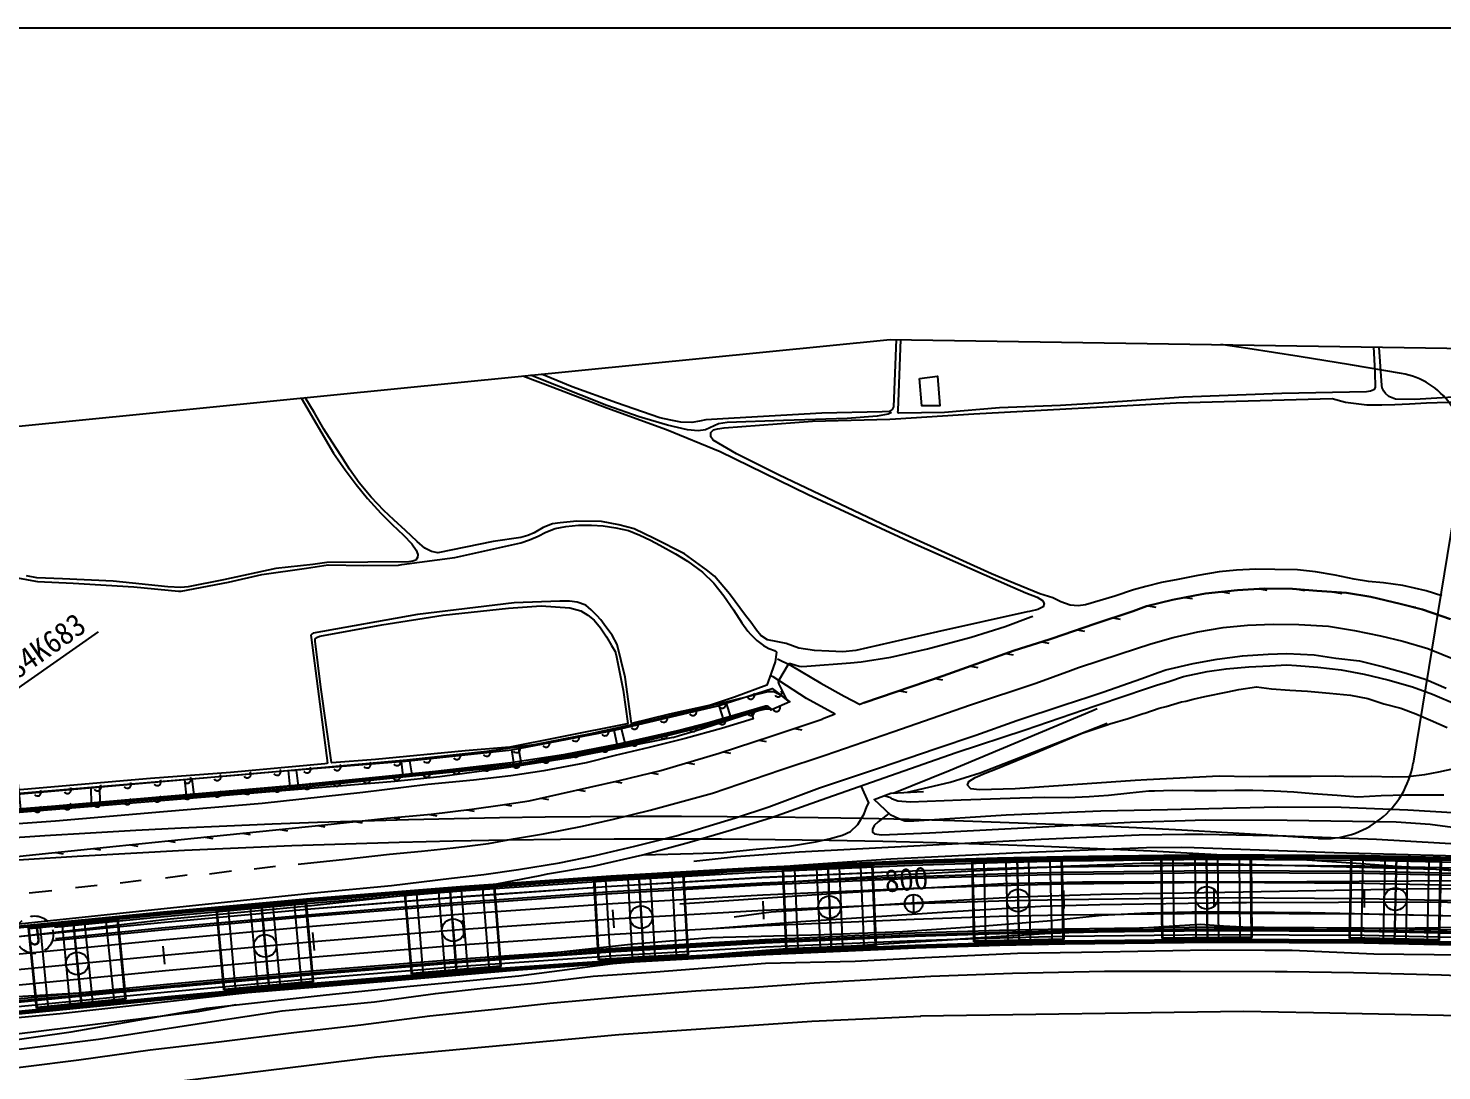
# Model space of a CAD drawing. Header units: millimetres. Extents: x 7782 to 8578, y 1103 to 1809.
# Drawn here: x 8097.9 to 8285.9, y 1480.4 to 1619.1 of the extents above; entities that cross this region are included whole.
import ezdxf
from ezdxf.enums import TextEntityAlignment as Align
from ezdxf.xclip import XClip

# ---------------------------------------------------------------- set-up
doc = ezdxf.new("R2010")
doc.units = ezdxf.units.MM
doc.header["$LTSCALE"] = 10
doc.header["$MEASUREMENT"] = 0
doc.header["$XCLIPFRAME"] = 2
doc.linetypes.add('HIDDEN', pattern=[0.375, 0.25, -0.125])
for name, color, linetype in [('TN-CABL', 4, 'Continuous'), ('TZ-BASE', 253, 'Continuous'), ('TZ-CABL', 4, 'Continuous')]:
    doc.layers.add(name, color=color, linetype=linetype)
doc.layers.add('TX-PAPR', color=2, linetype='Continuous', plot=False)
doc.styles.add('GR', font='GulimChe.ttf')
doc.styles.get("Standard").update_dxf_attribs({"font": 'GulimChe.ttf'})
doc.styles.add('SYMBTEXT', font='GulimChe.ttf')
doc.linetypes.add('ZIGZAG', pattern='A,0.0001,-0.2,[131,ltypeshp.shx,S=0.2,R=0,X=-0.2,Y=0],-0.4,[131,ltypeshp.shx,S=0.2,R=180,X=0.2,Y=0],-0.2', length=0.8001)

# ---------------------------------------------------------------- blocks, each defined once
blk = doc.blocks.new('AZ0801')
at = {"color": 0}
blk.add_arc((0, 0), 0.5, 180, 0, dxfattribs=at)
blk = doc.blocks.new('AE221')
at = {"color": 0}
blk.add_lwpolyline([(0, 0), (0.71, -0.71)], dxfattribs=at)
blk = doc.blocks.new('JD-FCHJF5CGNX')
at = {"layer": 'TZ-BASE'}
for p, q in [((365.92, 41.27), (377.92, 41.55)), ((366.02, 41.17), (377.82, 41.44)), ((371.88, 41.78), (372.15, 30.34)), ((371.93, 41.78), (372.2, 30.34)), ((376.56, 30.91), (376.32, 41.41)), ((378.06, 30.95), (377.82, 41.44)), ((378.16, 30.85), (377.92, 41.55)), ((391.08, 41.7), (403.08, 41.83)), ((391.2, 31), (391.08, 41.7)), ((391.18, 41.6), (402.98, 41.73)), ((391.3, 31.1), (391.18, 41.6)), ((392.8, 31.12), (392.68, 41.61)), ((395.58, 41.65), (398.58, 41.68)), ((395.58, 41.65), (395.7, 31.15)), ((397.05, 42.13), (397.18, 30.69)), ((397.1, 42.13), (397.23, 30.7)), ((398.58, 41.68), (398.7, 31.18)), ((401.6, 31.21), (401.48, 41.71)), ((403.1, 31.23), (402.98, 41.73)), ((403.2, 31.13), (403.08, 41.83)), ((416.12, 31.01), (416.36, 41.71)), ((416.22, 31.11), (416.46, 41.61)), ((416.36, 41.71), (428.36, 41.44)), ((416.46, 41.61), (428.25, 41.35)), ((417.72, 31.08), (417.96, 41.57)), ((420.85, 41.51), (420.62, 31.01)), ((420.85, 41.51), (423.85, 41.44)), ((422.34, 41.95), (422.09, 30.51)), ((422.39, 41.95), (422.14, 30.51)), ((423.85, 41.44), (423.62, 30.95)), ((426.52, 30.88), (426.75, 41.38)), ((428.12, 30.75), (428.36, 41.44)), ((315.6, 38.83), (327.58, 39.52)), ((321.54, 39.54), (322.2, 28.12)), ((321.59, 39.55), (322.25, 28.13)), ((328.19, 28.84), (327.58, 39.52)), ((340.73, 40.24), (352.72, 40.76)), ((341.2, 29.55), (340.73, 40.24)), ((340.84, 40.14), (352.63, 40.66)), ((341.29, 29.65), (340.84, 40.14)), ((342.79, 29.72), (342.34, 40.21)), ((345.23, 40.34), (348.23, 40.47)), ((345.23, 40.34), (345.69, 29.85)), ((346.69, 40.87), (347.18, 29.44)), ((346.74, 40.87), (347.23, 29.44)), ((348.23, 40.47), (348.69, 29.98)), ((351.58, 30.1), (351.13, 40.59)), ((353.08, 30.17), (352.63, 40.66)), ((353.19, 30.07), (352.72, 40.76)), ((366.17, 30.57), (365.92, 41.27)), ((366.27, 30.67), (366.02, 41.17)), ((367.77, 30.71), (367.52, 41.2)), ((370.42, 41.27), (373.42, 41.34)), ((370.42, 41.27), (370.66, 30.77)), ((373.42, 41.34), (373.66, 30.84)), ((428.02, 30.85), (428.25, 41.35)), ((290.44, 36.95), (302.4, 37.93)), ((290.55, 36.86), (302.31, 37.82)), ((296.37, 37.81), (297.29, 26.4)), ((296.42, 37.81), (297.34, 26.41)), ((301.67, 27.23), (300.82, 37.7)), ((303.16, 27.35), (302.31, 37.82)), ((303.27, 27.26), (302.4, 37.93)), ((316.21, 28.15), (315.6, 38.83)), ((315.7, 38.74), (327.48, 39.42)), ((316.31, 28.25), (315.7, 38.74)), ((317.8, 28.34), (317.2, 38.82)), ((320.1, 38.99), (323.09, 39.16)), ((320.1, 38.99), (320.7, 28.51)), ((323.09, 39.16), (323.69, 28.68)), ((326.59, 28.85), (325.99, 39.33)), ((328.09, 28.93), (327.48, 39.42)), ((398.14, 35.23), (398.14, 37.63)), ((265.38, 34.8), (277.34, 35.88)), ((265.49, 34.71), (277.24, 35.78)), ((278.19, 25.32), (277.24, 35.78)), ((278.3, 25.23), (277.34, 35.88)), ((291.31, 26.29), (290.44, 36.95)), ((291.4, 26.4), (290.55, 36.86)), ((292.89, 26.52), (292.04, 36.98)), ((294.93, 37.22), (297.93, 37.46)), ((294.93, 37.22), (295.78, 26.75)), ((297.93, 37.46), (298.78, 27)), ((338.23, 33.57), (338.11, 35.97)), ((358.19, 34.44), (358.11, 36.84)), ((378.16, 35), (378.12, 37.4)), ((418.12, 35.12), (418.15, 37.52)), ((266.35, 24.15), (265.38, 34.8)), ((266.44, 24.25), (265.49, 34.71)), ((267.93, 24.39), (266.99, 34.85)), ((269.87, 35.11), (272.86, 35.38)), ((269.87, 35.11), (270.82, 24.65)), ((271.3, 35.71), (272.33, 24.32)), ((271.35, 35.71), (272.38, 24.32)), ((272.86, 35.38), (273.81, 24.92)), ((276.7, 25.18), (275.75, 35.64)), ((318.28, 32.42), (318.12, 34.82)), ((240.36, 32.4), (252.3, 33.57)), ((241.41, 21.75), (240.36, 32.4)), ((240.47, 32.31), (252.21, 33.46)), ((241.5, 21.86), (240.47, 32.31)), ((242.99, 22), (241.96, 32.45)), ((244.85, 32.74), (247.83, 33.03)), ((244.85, 32.74), (245.88, 22.29)), ((246.27, 33.35), (247.39, 21.96)), ((246.32, 33.35), (247.44, 21.97)), ((247.83, 33.03), (248.86, 22.58)), ((251.75, 22.87), (250.72, 33.32)), ((253.24, 23.01), (252.21, 33.46)), ((253.35, 22.92), (252.3, 33.57)), ((298.34, 31.02), (298.16, 33.42)), ((278.42, 29.41), (278.21, 31.8)), ((341.29, 29.65), (353.08, 30.17)), ((366.17, 30.57), (378.16, 30.85)), ((366.27, 30.67), (378.06, 30.95)), ((370.66, 30.77), (373.66, 30.84)), ((391.2, 31), (403.2, 31.13)), ((391.3, 31.1), (403.1, 31.23)), ((395.7, 31.15), (398.7, 31.18)), ((416.12, 31.01), (428.12, 30.75)), ((416.22, 31.11), (428.02, 30.85)), ((420.62, 31.01), (423.62, 30.95)), ((258.51, 27.6), (258.28, 29.99)), ((316.21, 28.15), (328.19, 28.84)), ((316.31, 28.25), (328.09, 28.93)), ((320.7, 28.51), (323.69, 28.68)), ((341.2, 29.55), (353.19, 30.07)), ((345.69, 29.85), (348.69, 29.98)), ((291.31, 26.29), (303.27, 27.26)), ((291.4, 26.4), (303.16, 27.35)), ((295.78, 26.75), (298.78, 27)), ((266.35, 24.15), (278.3, 25.23)), ((266.44, 24.25), (278.19, 25.32)), ((270.82, 24.65), (273.81, 24.92)), ((241.41, 21.75), (253.35, 22.92)), ((241.5, 21.86), (253.24, 23.01)), ((245.88, 22.29), (248.86, 22.58))]:
    blk.add_line(p, q, dxfattribs=at)
for points, elevation in [([(326.09, 57.75), (312.48, 55.01), (304.29, 53.73), (295.08, 52.49), (289.13, 51.87), (260.67, 49.55), (233.2, 47.28)], 34), ([(339.32, 61.44), (338.79, 61.87), (338.65, 61.92), (338.42, 61.9), (331.02, 59.75), (326.71, 58.64), (318.85, 56.85), (311.56, 55.44), (304.53, 54.36), (294.53, 53.19), (276.33, 51.41), (243.44, 48.54), (232.23, 47.68)], 33), ([(235.49, 50.02), (268.35, 52.76), (290.7, 54.76), (301.37, 55.9), (307.91, 56.87), (315.19, 58.26), (323.49, 60.07), (334.07, 62.68), (338.79, 63.84), (339.52, 63.87), (340.32, 63.44), (341.62, 62.45)], 33), ([(355.18, 100.96), (354.76, 100.75), (353.3, 100.49), (349.31, 100.19), (340.83, 99.89), (333.31, 99.65), (332.19, 99.45), (330.43, 98.68), (329.48, 98.53), (328.07, 98.67), (325.39, 99.29), (321.61, 100.38), (317.31, 101.9), (304.68, 106.92), (300.53, 108.43), (298.67, 108.92), (295.41, 109.18), (288.29, 109.48), (277.25, 109.9), (274.64, 110.18), (273.65, 110.45), (273.1, 110.94), (272.36, 112.12), (271.64, 113.68), (270.8, 116.48), (269.1, 123.54), (268.15, 128.33), (267.93, 130)], 34), ([(341.27, 62.8), (340.27, 64.81), (340.18, 65.13), (340.19, 65.31), (341.47, 67.48), (341.6, 67.56), (341.74, 67.56), (342.9, 67.22), (343.25, 67.19), (343.93, 67.22), (349.72, 67.66), (351.15, 67.82), (355.11, 68.44), (359.99, 69.55), (365.8, 71.09), (370.32, 72.49), (373.75, 73.78), (374, 73.89)], 34), ([(326.09, 57.75), (326.95, 57.98), (329.06, 58.64), (337.5, 61.33), (338.5, 61.54), (338.94, 61.55)], 34), ([(355.41, 50.35), (362.99, 53.41), (381.86, 61.3), (382.55, 61.58)], 35), ([(357.33, 50.46), (363.01, 51.78), (367, 53.04), (375.54, 56.35), (383.9, 59.65)], 34), ([(354.86, 47.61), (353.44, 46.53), (352.88, 46.02), (352.65, 45.52), (352.66, 45.13), (352.95, 44.92), (353.85, 44.8), (360.24, 45.05), (386.99, 46.46), (392.93, 46.66)], 35), ([(391.91, 48.12), (383.05, 47.92), (370.45, 47.42), (358.19, 46.59), (356.97, 46.6), (356.19, 46.92), (355.02, 47.45)], 34), ([(436.9, 46.7), (433.11, 47.39), (430.61, 47.69), (423.89, 48.08), (415.05, 48.41), (406.62, 48.47), (391.91, 48.12)], 34), ([(392.93, 46.66), (396.94, 46.79), (407.86, 46.76), (422.34, 46.53), (426.86, 46.19), (431.85, 45.55), (437.83, 44.53)], 35), ([(394.22, 44.81), (388.17, 44.75), (375.12, 44.18), (342.93, 42.47), (334.56, 41.84), (328.9, 41.26)], 36), ([(452.07, 43.95), (440.31, 43.1), (437.26, 43.13), (419.73, 44.16), (407.72, 44.61), (396.62, 44.83), (394.22, 44.81)], 36), ([(395.45, 43.04), (393.85, 43.09), (389.12, 43.06), (371.33, 42.34), (355.12, 41.53), (342.18, 40.67), (327.63, 39.31)], 37), ([(452.84, 42.45), (448.76, 42.03), (443.87, 41.81), (437.12, 41.78), (414.1, 42.38), (395.45, 43.04)], 37), ([(396.89, 40.97), (388.42, 40.98), (377.91, 40.56), (356.08, 39.41), (330.07, 37.79), (327.38, 37.58)], 38), ([(454.75, 38.68), (450.83, 39.3), (446.35, 39.64), (434.53, 40), (396.89, 40.97), (396.89, 40.97)], 38), ([(398.6, 38.5), (393.97, 38.5), (380.6, 38.5), (370.11, 38.28), (358.94, 37.65), (347.85, 36.98), (327.02, 35.56)], 39), ([(455.32, 37.58), (447.51, 38.3), (441.45, 38.55), (431.3, 38.66), (410.45, 38.52), (398.6, 38.5)], 39), ([(456.18, 35.89), (454.12, 36.4), (451.99, 36.88), (449.14, 37.24), (444.15, 37.49), (436.3, 37.66), (423.81, 37.56), (399.55, 37.13)], 40), ([(399.55, 37.13), (383.08, 36.84), (371.89, 36.49), (357.01, 35.67), (339.17, 34.49), (334.28, 33.85)], 40), ([(515.8, 29.26), (506.99, 30.46), (497.18, 31.34), (473.93, 32.95), (456.42, 34.43), (446.4, 35.29), (438.21, 35.62), (426.93, 35.81), (402.43, 35.74), (400.53, 35.72)], 41), ([(401.39, 34.49), (397.09, 34.53), (389.22, 34.38), (383.17, 34.04), (376.43, 33.34), (367.6, 32.62), (356.64, 31.9), (346.22, 31.5), (331.12, 31.09)], 42), ([(400.53, 35.72), (382.92, 35.49), (375.08, 35.27), (363.96, 34.61), (343.15, 33.21), (331.35, 32.27)], 41), ([(479.1, 30.73), (467.66, 31.6), (453.19, 33.03), (447.78, 33.37), (432.47, 33.94), (410.93, 34.4), (401.39, 34.49)], 42), ([(402.79, 32.47), (399.36, 32.65), (396.29, 32.85), (379.75, 31.8), (374.58, 31.59)], 43), ([(331.12, 31.09), (320.87, 30.26), (308.47, 28.87), (295.82, 27.73), (277.67, 26.28), (260.48, 24.55), (249.26, 23.85), (231.42, 22.8)], 42), ([(374.58, 31.59), (344.53, 29.63), (341.3, 29.61), (334.55, 29.09), (331.44, 28.81)], 43), ([(331.44, 28.81), (318.47, 27.9), (288.43, 25.34), (269.56, 23.78), (244.56, 20.99), (238.52, 20.41)], 43), ([(267.96, 22.19), (262.88, 21.25), (238.81, 18.25)], 44)]:
    blk.add_lwpolyline(points, dxfattribs=dict(at, elevation=elevation))
for points in [[(431.24, 94.69), (424.61, 54.34)], [(237.92, 32.53), (257.86, 34.49), (277.83, 36.3), (297.82, 37.92), (317.84, 39.33), (337.88, 40.49), (357.93, 41.36), (369.3, 41.72), (378.04, 41.92), (398.12, 42.15), (418.22, 42.04), (438.31, 41.6), (458.39, 40.82), (478.45, 39.71), (498.49, 38.26), (518.51, 36.48), (538.49, 34.37), (558.44, 31.92)], [(237.94, 32.33), (257.88, 34.29), (277.84, 36.1), (297.83, 37.73), (317.85, 39.13), (337.89, 40.29), (357.94, 41.16), (369.31, 41.52), (378.05, 41.72), (398.12, 41.95), (418.21, 41.84), (438.3, 41.4), (458.38, 40.62), (478.44, 39.51), (498.48, 38.06), (518.49, 36.28), (538.47, 34.17), (558.41, 31.72)], [(558.36, 31.28), (538.42, 33.72), (518.45, 35.83), (498.44, 37.61), (478.41, 39.06), (458.36, 40.17), (438.29, 40.95), (418.21, 41.39), (398.12, 41.5), (378.05, 41.27), (369.32, 41.07), (357.96, 40.71), (337.91, 39.84), (317.88, 38.68), (297.87, 37.28), (277.88, 35.65), (257.92, 33.85), (243.84, 32.46)], [(238.05, 31.16), (257.99, 33.13), (277.94, 34.94), (297.92, 36.56), (317.92, 37.96), (337.95, 39.12), (357.99, 39.99), (369.34, 40.35), (378.07, 40.55), (398.13, 40.78), (418.2, 40.67), (438.27, 40.23), (458.32, 39.45), (478.36, 38.34), (498.38, 36.89), (518.38, 35.12), (538.34, 33), (558.26, 30.56)], [(558.16, 29.79), (538.25, 32.23), (518.3, 34.34), (498.32, 36.12), (478.31, 37.56), (458.29, 38.67), (438.24, 39.45), (418.19, 39.89), (398.13, 40), (378.08, 39.77), (369.36, 39.57), (358.01, 39.21), (337.99, 38.34), (317.97, 37.19), (297.98, 35.78), (278.01, 34.16), (258.06, 32.35), (243.98, 30.97)], [(238.29, 28.88), (258.2, 30.84), (278.14, 32.64), (298.1, 34.26), (318.07, 35.67), (338.06, 36.82), (358.07, 37.69), (369.4, 38.05), (378.11, 38.25), (398.13, 38.48), (418.17, 38.37), (438.2, 37.93), (458.21, 37.15), (478.22, 36.04), (498.2, 34.6), (518.15, 32.83), (538.08, 30.72), (557.96, 28.28)], [(238.49, 26.84), (258.4, 28.8), (278.32, 30.6), (298.25, 32.22), (318.2, 33.62), (338.17, 34.77), (358.15, 35.64), (369.46, 36), (378.14, 36.2), (398.14, 36.43), (418.14, 36.32), (438.13, 35.88), (458.12, 35.1), (478.09, 34), (498.04, 32.56), (517.96, 30.79), (537.85, 28.68), (557.7, 26.25)], [(238.7, 24.8), (258.59, 26.76), (278.49, 28.56), (298.41, 30.18), (318.33, 31.58), (338.27, 32.73), (358.23, 33.59), (369.51, 33.95), (378.18, 34.15), (398.15, 34.38), (418.11, 34.27), (438.07, 33.83), (458.02, 33.06), (477.96, 31.95), (497.87, 30.51), (517.76, 28.75), (537.61, 26.65), (557.43, 24.21)], [(238.91, 22.71), (258.79, 24.67), (278.67, 26.47), (298.56, 28.09), (318.47, 29.48), (338.38, 30.63), (358.3, 31.5), (369.57, 31.85), (378.21, 32.06), (398.15, 32.28), (418.08, 32.17), (438.01, 31.73), (457.92, 30.96), (477.82, 29.86), (497.7, 28.43), (517.55, 26.66), (537.37, 24.56), (557.16, 22.14)], [(238.91, 22.71), (258.79, 24.67), (278.67, 26.47), (298.56, 28.09), (318.47, 29.48), (338.38, 30.63), (358.3, 31.5), (369.57, 31.85), (378.21, 32.06), (398.15, 32.28), (418.08, 32.17), (438.01, 31.73), (457.92, 30.96), (477.82, 29.86), (497.7, 28.43), (517.55, 26.66), (537.37, 24.56), (557.16, 22.14)], [(238.93, 22.51), (258.81, 24.47), (278.69, 26.27), (298.58, 27.88), (318.48, 29.28), (338.39, 30.43), (358.31, 31.3), (369.58, 31.65), (378.22, 31.85), (398.15, 32.08), (418.08, 31.97), (438, 31.53), (457.91, 30.76), (477.81, 29.66), (497.69, 28.22), (517.53, 26.46), (537.35, 24.36), (557.13, 21.93)], [(239.05, 21.34), (258.92, 23.3), (278.79, 25.1), (298.67, 26.72), (318.55, 28.11), (338.45, 29.26), (358.36, 30.13), (369.61, 30.48), (378.24, 30.68), (398.16, 30.91), (418.06, 30.8), (437.97, 30.36), (457.86, 29.59), (477.74, 28.49), (497.59, 27.06), (517.42, 25.29), (537.22, 23.2), (556.98, 20.77)], [(239.06, 21.22), (258.93, 23.18), (278.8, 24.98), (298.68, 26.59), (318.56, 27.99), (338.45, 29.13), (358.36, 30), (369.61, 30.36), (378.24, 30.56), (398.16, 30.78), (418.06, 30.67), (437.96, 30.24), (457.85, 29.46), (477.73, 28.36), (497.58, 26.93), (517.41, 25.17), (537.2, 23.07), (556.96, 20.65)], [(239.06, 21.22), (258.93, 23.18), (278.8, 24.98), (298.68, 26.59), (318.56, 27.99), (338.45, 29.13), (358.36, 30), (369.61, 30.36), (378.24, 30.56), (398.16, 30.78), (418.06, 30.67), (437.96, 30.24), (457.85, 29.46), (477.73, 28.36), (497.58, 26.93), (517.41, 25.17), (537.2, 23.07), (556.96, 20.65)], [(239.07, 21.15), (258.94, 23.1), (278.81, 24.9), (298.68, 26.52), (318.57, 27.91), (338.46, 29.06), (358.36, 29.93), (369.61, 30.28), (378.24, 30.48), (398.16, 30.71), (418.06, 30.6), (437.96, 30.16), (457.85, 29.39), (477.72, 28.29), (497.58, 26.86), (517.4, 25.09), (537.2, 23), (556.95, 20.58)], [(440.17, 25.61), (428.4, 26.14), (416.69, 26.45), (407.84, 26.56), (406.25, 26.58), (393.61, 26.6), (383.55, 26.61), (371.3, 26.36), (360.43, 25.92), (354.1, 25.57), (344.89, 25.06), (336.28, 24.43), (329.14, 23.98), (319.59, 23.22), (309.75, 22.33), (302.8, 21.6), (293.76, 20.66), (284.57, 19.48), (275.69, 18.45), (265.7, 17.19), (256.55, 16.13), (247.07, 14.82), (232.91, 13.02)], [(668.33, -16.15), (642.45, -9.27), (616.44, -3.11), (576.23, 5.08), (538.72, 11.21), (528.51, 12.43), (517.46, 13.98), (495.28, 16.38), (479.32, 17.87), (455.66, 19.64), (433, 20.66), (411.35, 21.09), (402.03, 21.27), (359.07, 20.67)], [(1.88, -16.49), (5.46, -16.31), (16.04, -15.84), (24.86, -15.02), (33.98, -14.53), (41, -13.88), (50.55, -13.09), (60.92, -11.92), (71.17, -10.93), (79.01, -10.05), (90.42, -8.91), (98.74, -8.06), (243.12, 9.9), (286.72, 15.24), (318.9, 18.22), (344.59, 20.01), (359.11, 20.67)]]:
    blk.add_lwpolyline(points, dxfattribs=at)
for points in [[(231.18, 49.55, 33.86), (272.75, 53.15, 33.87), (290.91, 54.61, 33.87), (304.66, 56.09, 33.93), (318.32, 58.71, 33.92), (332.09, 61.96, 33.93), (339.3, 64.24, 33.96), (341.69, 62.48, 34.67), (339.12, 61.35, 34.78), (338.68, 61.82, 34.24), (332.61, 59.95, 33.97), (319.91, 56.86, 33.91), (305.99, 54.26, 33.92), (291.36, 52.76, 33.92), (275.3, 51.16, 33.92), (260.87, 49.96, 33.92), (242.37, 48.39, 33.92), (230.59, 47.32, 33.92)], [(355.02, 101.19, 34.24), (354.9, 101.12, 34.24), (353.96, 101.04, 34.24), (345.93, 100.88, 34.24), (334.28, 100.2, 34.28), (330.51, 99.98, 34.28), (329.64, 99.82, 34.28), (328.63, 99.64, 34.28), (327.17, 99.68, 34.28), (325.83, 99.93, 34.28), (324.37, 100.27, 34.28), (318.61, 102.25, 34.28), (312.69, 104.39, 34.28), (305.03, 107.58, 34.28), (302.6, 108.46, 34.28), (300.71, 109.1, 34.19), (298.75, 109.51, 34.18), (297.24, 109.71, 34.18), (295.58, 109.8, 34.17), (288.25, 109.92, 34.03), (277.13, 109.85, 33.92), (275.01, 110.04, 33.89), (273.87, 110.22, 33.89), (273.34, 110.66, 33.89), (272.9, 111.5, 33.89), (272.49, 112.57, 33.89), (272.14, 114, 33.89), (270.52, 119.49, 33.96), (270.22, 120.74, 33.97), (269.77, 122.38, 33.97), (269.48, 123.73, 33.97), (269.09, 125.17, 33.97), (268.3, 130, 34.07)], [(355.15, 130, 34.2), (355.42, 121.78, 34.2), (355.87, 112.24, 34.2), (355.45, 101.74, 34.2), (355.3, 101.35, 34.24), (355.02, 101.19, 34.24)], [(429.58, 73.47, 35.03), (425.84, 74.75, 35.04), (422.88, 75.53, 35.1), (418.97, 76.45, 35.19), (415.72, 76.97, 35.14), (411.81, 77.23, 35.15), (408.57, 77.52, 35.15), (404.83, 77.54, 35.25), (401.24, 77.34, 35.25), (396.96, 76.88, 35.23), (395.56, 76.64, 35.25), (392.58, 76.05, 35.25), (389.14, 75.19, 35.25), (387.35, 74.54, 35.25), (382.24, 72.85, 35.25), (376.58, 70.9, 35.26), (376.16, 70.78, 35.26)], [(431.4, 103.08, 34.13), (424.85, 102.68, 34.16), (422.24, 102.73, 34.37), (421.38, 103.09, 34.38), (420.95, 103.5, 34.39), (420.71, 103.82, 34.41), (420.48, 104.23, 34.41), (420.43, 104.55, 34.42), (419.73, 115.43, 34.41), (419.15, 130, 34.33)], [(236.02, 105.11, 33.2), (242.15, 106.22, 33.2), (248.16, 107.16, 33.2), (252.99, 107.61, 33.2), (261.34, 107.66, 33.2), (270.29, 107.96, 33.2), (271.64, 108.03, 33.2), (272.84, 107.79, 33.2), (273.92, 107.02, 33.2), (274.91, 105.69, 33.2), (276.01, 103.99, 33.2), (280.94, 95.57, 33.2), (282.52, 93.33, 33.2), (283.95, 91.38, 33.2), (285.47, 89.51, 33.2), (287.24, 87.56, 33.2), (288.74, 86.08, 33.2), (290.27, 84.65, 33.2), (291.39, 83.48, 33.2), (291.95, 82.67, 33.2), (292.16, 82.08, 33.2), (292.13, 81.67, 33.2), (291.9, 81.33, 33.2), (291.5, 81.19, 33.2), (290.96, 81.1, 33.2), (280.07, 81.03, 33.2), (278.19, 80.76, 33.2), (273.29, 80.2, 33.2), (266.31, 78.69, 33.2), (261.62, 77.78, 33.2), (260.64, 77.71, 33.2), (258.9, 77.78, 33.2), (251.64, 78.52, 33.2), (244.87, 78.86, 33.2), (241.46, 78.98, 33.2), (240.09, 79.22, 33.2)], [(302.21, 83.79, 33.44), (294.85, 82.31, 33.44), (293.98, 82.5, 33.44), (293.09, 82.91, 33.44), (292.07, 83.81, 33.44), (290.54, 85.29, 33.44), (288.97, 86.71, 33.44), (287.64, 87.93, 33.44), (285.97, 89.72, 33.44), (284.38, 91.63, 33.44), (283.08, 93.43, 33.44), (282, 95.1, 33.44), (280.77, 97.03, 33.44), (279.67, 98.77, 33.44), (278.4, 100.91, 33.44), (276.78, 103.64, 33.44), (274.38, 107.82, 33.44), (274.3, 108.27, 33.44), (274.5, 108.59, 33.44), (274.78, 108.69, 33.44), (275.07, 108.75, 33.44), (284.13, 109.07, 33.44), (293.05, 109, 33.44), (295.14, 108.79, 33.44), (296.97, 108.69, 33.44), (298.98, 108.44, 33.44), (300.62, 108.1, 33.44), (301.78, 107.6, 33.44), (303.27, 106.93, 33.44), (310.12, 104.33, 33.44), (317.32, 101.59, 33.44), (325.24, 98.7, 33.44), (332.42, 95.77, 33.44), (344.09, 90.07, 33.44), (357.97, 83.64, 33.44), (371.32, 77.75, 33.44)], [(358.91, 105.47, 36.12), (361.31, 105.79, 36.04), (361.65, 101.87, 36.02), (359.23, 101.85, 36.02), (358.91, 105.47, 36.12)], [(355.75, 100.14, 34.01), (366.13, 100.8, 34.01), (393.09, 102.27, 34.01), (413.82, 102.84, 34.01), (415.61, 102.34, 34.04)], [(415.61, 102.34, 34.04), (418.46, 102.01, 34.04), (420.43, 101.97, 34.04), (422.18, 102.05, 34.04), (424.13, 102.13, 34.04), (426.38, 102.24, 34.04), (432.12, 102.45, 34.06)], [(428.44, 76.56, 34.05), (426.33, 77.25, 34.09), (423.25, 77.96, 34.13), (420.66, 78.3, 34.13), (418.68, 78.5, 34.14), (416.76, 78.81, 34.06), (414.23, 79.32, 34.01), (411.6, 79.76, 34.01), (409.22, 80.04, 34.01), (406.22, 80.09, 34.01), (403.66, 80.11, 34.01), (401.12, 80, 34.01), (398.79, 79.76, 34.01), (395.94, 79.3, 34.01), (393.29, 78.75, 34.01), (391.14, 78.37, 34.01), (389.05, 77.83, 34.01), (387.39, 77.37, 34.01), (384.9, 76.53, 34.01), (381.02, 75.37, 34.01), (380.03, 75.24, 34.01), (378.97, 75.33, 34.01), (377.73, 75.77, 34.01), (376.65, 76.3, 34.01), (374.92, 76.86, 34.01), (370.74, 78.58, 34.01)], [(370.74, 78.58, 34.01), (368.52, 79.49, 34.01), (354.69, 85.75, 33.95), (340.26, 92.65, 33.96), (334.56, 95.48, 33.96), (331.48, 97.27, 34), (331.16, 97.73, 34), (331.17, 98.3, 34), (331.51, 98.65, 34), (332.04, 98.8, 34), (332.94, 98.94, 34), (344.67, 99.8, 34.01), (354.97, 100.09, 34.01), (355.75, 100.14, 34.01)], [(373.57, 74.51, 33.44), (373.26, 74.43, 33.44), (361.3, 71.81, 33.44), (350.44, 69.29, 33.44), (348.72, 69.11, 33.44), (346.87, 69.2, 33.44), (344.95, 69.31, 33.44), (342.86, 69.62, 33.44), (341.18, 70.26, 33.44), (339.84, 70.51, 33.44), (338.68, 70.72, 33.44), (337.82, 71.29, 33.44), (337.23, 72.02, 33.44), (336.49, 73.06, 33.44), (335.78, 73.97, 33.44), (333.63, 76.83, 33.44), (331.66, 79.2, 33.44), (330.56, 80.05, 33.44), (327.64, 82.17, 33.44), (323.6, 84.22, 33.44), (320.97, 85.51, 33.44), (318.9, 86.01, 33.44), (316.63, 86.47, 33.44), (313.34, 86.53, 33.44), (311.12, 86.31, 33.44), (310.09, 86.18, 33.44), (308.83, 85.66, 33.44), (307.64, 84.98, 33.44), (306.81, 84.61, 33.44), (305.89, 84.33, 33.44), (302.21, 83.79, 33.44)], [(238.19, 79.13, 33.23), (240.82, 78.6, 33.23), (241.57, 78.48, 33.23), (246.3, 78.27, 33.23), (254.38, 77.77, 33.23), (260.33, 77.22, 33.23), (260.67, 77.22, 33.23), (266.96, 78.42, 33.23), (271.43, 79.4, 33.23), (277.37, 80.24, 33.23), (280.25, 80.7, 33.23), (285, 80.61, 33.23), (289.58, 80.67, 33.23), (290.04, 80.75, 33.23), (297.08, 81.66, 33.23), (305.89, 83.63, 33.23), (307.05, 84.03, 33.23), (308.2, 84.52, 33.23), (309.21, 85.05, 33.23), (310.44, 85.52, 33.23), (311.88, 85.82, 33.23), (313.57, 85.96, 33.23), (315.29, 85.97, 33.23), (316.85, 85.88, 33.23), (318.51, 85.62, 33.23), (320.21, 85.25, 33.23), (321.69, 84.67, 33.23), (323.11, 83.99, 33.23), (324.39, 83.32, 33.23), (326.44, 82.18, 33.23), (328.07, 81.2, 33.23), (330.03, 79.73, 33.23), (331.57, 78.25, 33.23), (332.89, 76.58, 33.23), (334.17, 74.71, 33.23), (335.3, 72.97, 33.23), (336.09, 71.87, 33.23), (336.42, 71.46, 33.23), (337.28, 70.63, 33.23), (338.17, 69.96, 33.23), (338.89, 69.57, 33.23), (339.61, 69.31, 33.23), (339.88, 69.08, 33.23), (339.7, 67.8, 33.23), (339.2, 66.28, 33.23), (338.6, 64.71, 33.23), (334.32, 63.11, 33.23), (331.13, 62.05, 33.23), (325.67, 60.84, 33.23), (320.59, 59.59, 33.23), (319.77, 65.75, 33.23), (318.69, 70.1, 33.23), (318.01, 71.33, 33.23), (317.2, 72.46, 33.23), (316.52, 73.38, 33.23), (316, 73.98, 33.23), (315.25, 74.72, 33.23), (314.52, 75.33, 33.23), (313.37, 75.72, 33.23), (312.36, 75.86, 33.23), (311.06, 75.85, 33.23), (305, 75.63, 33.23), (292.14, 74.09, 33.23), (278.25, 71.63, 33.23), (278.09, 71.54, 33.23), (277.94, 71.33, 33.23), (277.96, 71.03, 33.23), (280.13, 54.34, 33.23), (280.06, 54.27, 33.23), (279.8, 54.23, 33.23), (267.23, 53.1, 33.23), (256.58, 52.29, 33.23), (238.73, 50.72, 33.23)], [(371.32, 77.75, 33.44), (373.05, 76.99, 33.44), (374.58, 76.42, 33.44), (375.28, 75.96, 33.44), (375.51, 75.58, 33.44), (375.36, 75.12, 33.44), (374.69, 74.78, 33.44), (373.57, 74.51, 33.44)], [(376.16, 70.78, 35.72), (376.58, 70.9, 35.72), (382.24, 72.85, 35.83), (387.35, 74.54, 35.77), (389.14, 75.19, 35.81), (392.58, 76.05, 35.79), (395.56, 76.64, 35.72), (396.96, 76.88, 35.72), (401.24, 77.34, 35.71), (404.83, 77.54, 35.53), (408.57, 77.52, 35.45), (411.81, 77.23, 35.55), (415.72, 76.97, 35.51), (418.97, 76.45, 35.45), (422.88, 75.53, 35.5), (425.84, 74.75, 35.5), (429.58, 73.47, 35.41)], [(379.02, 66.66, 35), (380.08, 67.05, 35), (385.64, 68.88, 35), (389.7, 70.19, 35), (392.66, 71.04, 34.87), (395.95, 71.8, 34.74), (399.34, 72.36, 34.73), (402.55, 72.66, 34.73), (405.96, 72.8, 34.69), (409.39, 72.78, 34.69), (413.36, 72.56, 34.69), (416.8, 71.99, 34.61), (420.27, 71.28, 34.57), (423.25, 70.53, 34.58), (426.54, 69.58, 34.59), (430.27, 68.07, 34.58)], [(376.16, 70.78, 35.26), (371.51, 69.32, 35.26), (362.05, 65.93, 35.26), (351.53, 62.33, 35.56), (351.01, 62.12, 35.49)], [(351.53, 62.33, 35.82), (362.05, 65.93, 35.92), (371.51, 69.32, 35.62), (376.16, 70.78, 35.72)], [(340.02, 68.19, 33.63), (341.77, 67.35, 33.87), (345.78, 64.95, 34.95), (348.9, 63.23, 35.37), (351.01, 62.12, 35.49)], [(381.47, 63.15, 35.05), (383.33, 63.76, 35.01), (388.49, 65.57, 34.88), (390.7, 66.36, 34.79), (391.7, 66.74, 34.79), (395.35, 67.59, 34.75), (398.53, 68.16, 34.7), (401.88, 68.58, 34.66), (405.32, 68.8, 34.52), (407.79, 68.92, 34.53), (411.44, 68.73, 34.57), (414.33, 68.27, 34.5), (417.45, 67.92, 34.47), (420.65, 67.13, 34.48), (423.68, 66.28, 34.45), (426.33, 65.44, 34.43), (428.99, 64.29, 34.37)], [(347.7, 60.83, 35.49), (343.9, 62.94, 34.78), (339.46, 65.79, 33.84), (339.1, 65.96, 33.63)], [(346.37, 55.37, 35.33), (355.37, 58.47, 35.38), (365.7, 62.09, 35.28), (374.42, 64.98, 35.01), (379.02, 66.66, 35)], [(382.3, 61.95, 35.1), (382.81, 62.12, 35.09), (389.11, 64.25, 34.87), (390.45, 64.71, 34.86), (392.11, 65.18, 34.86), (394.04, 65.85, 34.77), (397.19, 66.51, 34.78), (399.73, 66.88, 34.65), (402.75, 67.13, 34.6), (405.56, 67.29, 34.56), (407.82, 67.41, 34.49), (409.1, 67.33, 34.52), (411.92, 67.09, 34.52), (415.04, 66.74, 34.52), (418.09, 66.18, 34.52), (421.26, 65.4, 34.45), (424.52, 64.47, 34.36), (427.17, 63.5, 34.35), (430.49, 62.07, 34.35)], [(384.02, 59.47, 33.47), (384.26, 59.55, 33.47), (386.68, 60.26, 33.53), (388.7, 60.91, 33.79), (388.92, 60.96, 33.83), (390.8, 61.62, 33.84), (391.75, 61.84, 33.85), (393.77, 62.46, 33.86), (394.36, 62.59, 33.86), (395.32, 62.83, 33.86), (396.91, 63.19, 33.86), (399.95, 63.82, 34), (401.41, 64.13, 34.07), (403.75, 64.46, 34.08), (405.75, 64.22, 34.13), (408.22, 64.05, 34.17), (410.53, 63.9, 34.19), (413.47, 63.63, 34.19), (416.26, 63.36, 34.19), (418.59, 62.92, 34.19), (420.71, 62.22, 34.19), (422.96, 61.62, 34.19), (424.96, 60.88, 34.2), (426.9, 60.04, 34.36), (429.15, 59.05, 34.41)], [(432.07, 54.01, 34.01), (427.99, 53.11, 33.83), (426.12, 52.77, 33.79), (423.93, 52.51, 33.76), (421.82, 52.45, 33.69), (419.04, 52.56, 33.67), (416.48, 52.5, 33.67), (414.27, 52.59, 33.67), (411.02, 52.56, 33.64), (408.15, 52.55, 33.54), (405.39, 52.53, 33.5), (402.82, 52.5, 33.5), (398.79, 52.57, 33.5), (389.15, 52.1, 33.5)], [(338.88, 48.49, 35.49), (345.61, 51.05, 35.49), (353.61, 53.7, 35.49), (361.12, 56.28, 35.3), (366.44, 58.04, 35.26), (371.89, 59.98, 35.15), (378.17, 62.06, 35.12), (381.47, 63.15, 35.05)], [(238.71, 47.92, 34.1), (254.03, 49.27, 34.09), (275.52, 51, 34.09), (291.91, 52.7, 34.09), (303.56, 53.84, 34.12), (306.07, 54.13, 34.12), (311.75, 55.15, 34.12), (320.39, 56.78, 34.12), (327.89, 58.62, 34.11), (334.15, 60.25, 34.11), (336.57, 61.02, 34.1), (336.78, 60.2, 34.11), (332.57, 58.92, 34.14), (327.73, 57.6, 34.14), (322.96, 56.39, 34.14), (318.41, 55.32, 34.15), (314.55, 54.36, 34.16), (308.93, 53.32, 34.16), (304.55, 52.65, 34.16), (299.56, 52.08, 34.16), (293.49, 51.48, 34.16), (284.87, 50.43, 34.16), (271.45, 48.94, 34.16), (258.33, 47.84, 34.16), (243.97, 46.61, 34.16), (227.1, 45.41, 34.05)], [(339.24, 47.1, 35.71), (345.86, 49.45, 35.77), (355.06, 52.66, 35.55), (363.8, 55.73, 35.27), (372.98, 58.74, 35.3), (382.3, 61.95, 35.1)], [(347.7, 60.83, 35.49), (345.98, 60.16, 35.61)], [(240.06, 42.03, 37.51), (252.05, 43.27, 37.27), (262.42, 44.33, 37.21), (279.78, 46.11, 37.08), (288.06, 47.02, 36.95), (293.95, 47.53, 36.82), (299.35, 48.2, 36.68), (303.43, 48.76, 36.55), (307, 49.32, 36.55), (311.13, 50.24, 36.46), (319.01, 52.02, 36.38), (324.52, 53.34, 36.22), (332.26, 55.65, 36.17), (339.19, 57.92, 36.13), (345.98, 60.16, 36.02)], [(159.46, 33.57, 37.88), (174.37, 35.1, 37.76), (185.1, 36.28, 37.66), (196.25, 37.41, 37.65), (207.51, 38.66, 37.69), (217.74, 39.68, 37.69), (228.99, 40.78, 37.66), (240.06, 42.03, 37.51), (252.05, 43.27, 37.27), (262.42, 44.33, 37.21), (279.78, 46.11, 37.08), (288.06, 47.02, 36.95), (293.95, 47.53, 36.82), (299.35, 48.2, 36.68), (303.43, 48.76, 36.55), (307, 49.32, 36.55), (311.13, 50.24, 36.46), (319.01, 52.02, 36.38), (324.52, 53.34, 36.22), (332.26, 55.65, 36.17), (339.19, 57.92, 36.13), (345.98, 60.16, 36.02)], [(380.57, 58.3, 33.41), (384.02, 59.47, 33.47)], [(389.15, 52.1, 33.5), (387.6, 52.02, 33.5), (371.63, 50.92, 33.5), (366.92, 50.79, 33.59), (365.77, 50.92, 33.67), (365.33, 51.39, 33.69), (365.47, 51.86, 33.69), (366.34, 52.41, 33.7), (367.64, 52.97, 33.72), (369.04, 53.52, 33.74), (374.68, 55.84, 33.75), (380.57, 58.3, 33.41)], [(276.25, 40.87, 36.52), (282.56, 41.57, 36.32), (288.42, 42.21, 36.26), (292.67, 42.63, 36.18), (296.89, 43.05, 36.13), (298.73, 43.28, 36.13), (301.56, 43.64, 36.12), (304.89, 44.27, 36.1), (308.9, 44.94, 36), (314.06, 45.95, 35.83), (318.2, 46.85, 35.87), (323.07, 48.08, 35.82), (331.38, 50.31, 35.67), (340.46, 53.45, 35.44), (346.37, 55.37, 35.33)], [(322.12, 42.14, 35.95), (328.81, 42.29, 35.95), (332.84, 42.43, 35.95), (337.2, 42.88, 35.73), (341.62, 43.28, 35.63), (345.08, 43.86, 35.63), (346.91, 44.25, 35.58), (348.66, 44.73, 35.39), (349.72, 45.21, 35.41), (350.72, 46.15, 35.41), (351.54, 47.56, 35.41), (351.91, 48.56, 35.41), (352.16, 49.03, 35.41), (351.16, 51.3, 35.52)], [(355.09, 47.39, 33.99), (352.9, 49.5, 34.94), (355.11, 50.34, 34.95), (359.47, 50.57, 33.41)], [(390.19, 50.6, 32.95), (389.45, 50.58, 32.95), (386.92, 50.34, 33), (384.05, 50, 33.01), (381.49, 49.85, 33.01), (378.72, 49.72, 33.01), (375.57, 49.76, 32.98), (372.28, 49.66, 32.86), (364.48, 49.38, 32.87), (357.69, 49.14, 32.87), (356.05, 49.26, 32.91), (355.32, 49.55, 32.96), (355.12, 49.69, 33.03), (354.19, 49.99, 33.03)], [(428.71, 50.06, 33.46), (423.48, 50.07, 33.06), (420.33, 49.96, 33.04), (417.26, 49.8, 33.04), (414.49, 50.02, 32.99), (411.28, 50.26, 32.76), (408.74, 50.45, 32.79), (406.1, 50.58, 32.79), (403.26, 50.68, 32.9), (400.9, 50.68, 32.93), (398.46, 50.62, 32.93), (395.52, 50.63, 32.93), (392.58, 50.68, 32.93), (390.19, 50.6, 32.95)], [(110.46, 18.35, 37.38), (114.81, 18.54, 37.2), (127.34, 19.85, 37.32), (141.13, 21.38, 37.31), (166.25, 23.85, 37.29), (193.06, 26.36, 37.22), (218.21, 29.05, 37.22), (239.76, 31.34, 37.16), (259.21, 33.6, 36.86), (278.02, 35.4, 36.55), (290.94, 36.82, 36.34), (302.7, 38.25, 36.3), (308.44, 39.36, 36.08), (309.41, 39.58, 36.08), (315.5, 40.64, 35.96), (322.12, 42.14, 35.83), (328.33, 43.81, 35.79), (333.89, 45.47, 35.65), (339.24, 47.1, 35.6)], [(112.01, 19.61, 37.28), (128.45, 21.31, 37.23), (145.08, 23.16, 37.26), (165.43, 25.16, 37.33), (181.07, 26.88, 37.21), (203.16, 29.27, 37.23), (224.48, 31.39, 37.1), (243.29, 33.39, 36.97), (261.36, 35.3, 36.82), (278.35, 37.07, 36.48), (288.66, 38.05, 36.33), (296.64, 39.02, 36.29), (300.97, 39.5, 36.15), (305.58, 40.17, 36.12), (311.02, 41.08, 36.08), (315.77, 42.02, 35.93), (321.03, 43.27, 35.87), (326.56, 44.65, 35.87), (334.43, 47.06, 35.71), (338.88, 48.49, 35.62)], [(339.59, 48.75, 34.52), (339.59, 48.75, 34.52)], [(264.44, 39.59, 36.62), (267.36, 40.02, 36.62)], [(270.4, 40.27, 36.52), (273.24, 40.6, 36.52)], [(246.61, 37.8, 36.74), (249.48, 38.11, 36.79)], [(252.55, 38.39, 36.79), (255.35, 38.75, 36.72)], [(258.58, 39.07, 36.72), (261.46, 39.45, 36.62)], [(240.46, 37.06, 37), (243.45, 37.39, 36.87)], [(217.75, 15.12, 45.01), (226.88, 15.89, 44.76), (246.05, 18.58, 44.7), (264.05, 21.73, 44.48), (279.96, 23.49, 44.36), (291.17, 24.65, 44.19), (305.61, 26.01, 44.19), (318.11, 27.65, 43.88), (333, 28.86, 43.82), (347.05, 29.84, 43.72), (362.63, 30.82, 43.5), (376.87, 31.74, 43.34), (390.37, 32.07, 43.34), (402.83, 32.41, 43.22)], [(402.83, 32.41, 43.22), (404.71, 32.46, 43.2), (421.5, 32.36, 42.91), (434.94, 32.56, 42.88), (450.11, 31.7, 42.83), (468.57, 30.86, 42.74), (484.29, 29.81, 42.23), (499.28, 28.7, 42.23), (514.03, 27.64, 42.12), (528.14, 26.19, 41.93), (542.77, 24.04, 41.62), (557.29, 22.59, 41.27)], [(217.94, 13.75, 44.77), (227.54, 14.82, 44.59), (239.07, 16.26, 44.81), (249.69, 17.6, 44.72), (264.82, 19.95, 44.67), (274.12, 21.39, 44.3), (286.4, 22.57, 44.29), (294.5, 23.7, 44.35), (300.86, 24.4, 44.22), (307.68, 25.06, 44.15), (315.48, 26, 44.11), (323.82, 26.57, 44.08), (338.42, 27.71, 44.04), (350.37, 27.98, 43.76), (359.62, 28.47, 43.6), (371.98, 29.04, 43.41), (383.32, 29.21, 43.4), (397.31, 29.49, 43.38), (404.88, 29.46, 43.25)], [(404.88, 29.46, 43.25), (408.5, 29.45, 43.19), (419.38, 28.97, 43.07), (431.39, 28.84, 43.02), (441.28, 28.51, 42.72), (449.23, 28.05, 42.56), (459.24, 27.73, 42.52), (471.39, 26.73, 42.44), (483.03, 25.87, 42.44), (495.77, 24.68, 42.25), (511.22, 22.89, 42), (527.04, 20.85, 41.83), (537.53, 19.74, 41.59), (549.83, 17.7, 41.45)]]:
    blk.add_polyline3d(points, dxfattribs=at)
for points in [[(406.18, 127.89, 34.01), (417.24, 129.3, 34.01), (417.91, 129.24, 34.01), (418.14, 129.02, 34.01), (418.24, 128.67, 34.01), (419.52, 106.34, 34.02), (419.56, 104.31, 34.26), (419.36, 103.99, 34.26), (418.95, 103.8, 34.26), (418.4, 103.73, 34.26), (407.15, 103.48, 34.26), (394.07, 103.03, 34.08), (382.77, 102.21, 34.08), (377.69, 101.92, 34.08), (369.58, 101.58, 34.08), (362.23, 100.96, 34.09), (356.12, 100.89, 34.09), (356.03, 101.05, 34.09), (356.09, 101.22, 34.09), (356.45, 111.3, 34.09), (356.48, 114.37, 34.09), (355.96, 122.34, 34.09), (356.02, 122.44, 34.09), (356.28, 122.57, 34.09), (356.84, 122.82, 34.09), (375.44, 124.54, 34.09), (390, 126.09, 34.09)], [(298.46, 55.96, 33.05), (286.53, 54.81, 33.05), (280.73, 54.36, 33.05), (280.69, 54.42, 33.05), (279.25, 64.43, 33.05), (278.51, 70.57, 33.05), (278.52, 70.86, 33.05), (278.81, 71.08, 33.05), (279.13, 71.22, 33.05), (287.4, 72.72, 33.05), (295.54, 74, 33.05), (304.24, 74.94, 33.05), (308.57, 75.25, 33.05), (312.4, 74.99, 33.05), (313.88, 74.58, 33.05), (314.81, 74.02, 33.05), (315.65, 73.34, 33.05), (316.46, 72.33, 33.05), (317.28, 71.11, 33.05), (317.95, 69.99, 33.05), (318.41, 69.16, 33.05), (318.5, 68.87, 33.05), (318.6, 68.46, 33.05), (319.47, 64.04, 33.05), (320.12, 59.59, 33.05), (320.03, 59.55, 33.05), (311.31, 57.81, 33.05), (304.17, 56.41, 33.05), (303.84, 56.4, 33.05)], [(332.27, 62.01, 33.93), (333.18, 62.3, 33.93), (333.83, 60.32, 34.02), (332.89, 60.03, 33.98)], [(318.29, 58.71, 33.92), (319.22, 58.92, 33.92), (319.74, 56.83, 33.91), (318.74, 56.64, 33.91)], [(289.99, 54.54, 33.87), (291.08, 54.63, 33.87), (291.36, 52.76, 33.92), (290.24, 52.65, 33.92)], [(304.68, 56.09, 33.93), (305.56, 56.26, 33.93), (305.9, 54.25, 33.92), (304.98, 54.16, 33.92)], [(274.97, 53.33, 33.87), (276, 53.41, 33.87), (276.25, 51.26, 33.92), (275.18, 51.15, 33.92)], [(249.8, 51.16, 33.86), (249.87, 49.02, 33.92), (248.77, 48.93, 33.92), (248.72, 51.06, 33.86)], [(261.18, 52.14, 33.87), (262.12, 52.23, 33.87), (262.37, 50.08, 33.92), (261.41, 50, 33.92)]]:
    blk.add_polyline3d(points, close=True, dxfattribs=at)
for centre, radius in [((397.14, 36.41), 1.5), ((422.24, 36.23), 1.5), ((346.96, 35.16), 1.5), ((358.15, 35.64), 1.2), ((372.04, 36.06), 1.5), ((321.89, 33.83), 1.5), ((296.86, 32.11), 1.5), ((271.84, 30.02), 1.5), ((246.85, 27.66), 1.5)]:
    blk.add_circle(centre, radius, dxfattribs=at)
for centre, radius, start, end in [((183.97, -1342.02), 1483, 69.36161, 83.02372), ((214.94, -1117.43), 1241.17, 80.34744, 82.89383), ((421.37, 96.31), 10, 350.6759, 80.3474), ((412.77, 56.28), 12, 266.1907, 350.6759), ((324.52, -1269.19), 1316.41, 86.19075, 94.62439), ((324.52, -1269.19), 1313.41, 84.65769, 94.63825)]:
    blk.add_arc(centre, radius, start, end, dxfattribs=at)
at = {"layer": 'TZ-BASE', "rotation": 34.99733190777788}
for name, p in [('AE221', (399.18, 77.12, 35.71)), ('AE221', (404.16, 77.5, 35.57)), ('AE221', (409.16, 77.47, 35.47)), ('AE221', (414.14, 77.08, 35.52)), ('AE221', (389.37, 75.25, 35.81)), ('AE221', (394.24, 76.38, 35.75)), ('AE221', (419.09, 76.42, 35.46)), ('AE221', (423.95, 75.25, 35.5)), ('AE221', (384.64, 73.64, 35.8)), ('AE221', (379.9, 72.05, 35.79)), ('AE221', (375.16, 70.46, 35.69)), ('AE221', (370.4, 68.92, 35.65)), ('AE221', (360.99, 65.57, 35.91)), ('AE221', (365.7, 67.24, 35.8)), ('AE221', (356.26, 63.95, 35.86)), ('AZ0801', (332.65, 62.13, 33.93)), ('AZ0801', (336.47, 63.34, 33.95)), ('AZ0801', (340.11, 63.65, 34.2)), ('AZ0801', (324.88, 60.26, 33.93)), ('AZ0801', (328.77, 61.17, 33.93)), ('AZ0801', (332.65, 59.96, 33.97)), ('AZ0801', (336.47, 61.14, 34.14)), ('AZ0801', (339.89, 61.69, 34.75)), ('AZ0801', (317.08, 58.47, 33.93)), ('AZ0801', (320.99, 59.34, 33.93)), ('AZ0801', (324.88, 58.07, 33.94)), ('AZ0801', (328.77, 59.01, 33.95)), ('AE221', (342.28, 58.94, 36.08)), ('AZ0801', (305.3, 56.21, 33.93)), ('AZ0801', (309.23, 56.96, 33.93)), ('AZ0801', (313.15, 57.72, 33.93)), ('AZ0801', (317.07, 56.33, 33.92)), ('AZ0801', (320.99, 57.13, 33.92)), ('AE221', (337.53, 57.38, 36.14)), ('AZ0801', (289.39, 54.49, 33.87)), ('AZ0801', (293.37, 54.88, 33.88)), ('AZ0801', (297.35, 55.3, 33.9)), ('AZ0801', (301.33, 55.73, 33.92)), ('AZ0801', (309.21, 54.86, 33.92)), ('AZ0801', (313.14, 55.6, 33.92)), ('AE221', (327.99, 54.38, 36.2)), ('AE221', (332.78, 55.82, 36.17)), ('AZ0801', (265.47, 52.52, 33.87)), ('AZ0801', (269.46, 52.86, 33.87)), ('AZ0801', (273.44, 53.2, 33.87)), ('AZ0801', (277.43, 53.52, 33.87)), ('AZ0801', (281.42, 53.85, 33.87)), ('AZ0801', (285.41, 54.17, 33.87)), ('AZ0801', (289.35, 52.56, 33.92)), ('AZ0801', (293.33, 52.96, 33.92)), ('AZ0801', (297.31, 53.37, 33.92)), ('AZ0801', (301.29, 53.78, 33.92)), ('AZ0801', (305.27, 54.19, 33.92)), ('AE221', (323.18, 53.02, 36.26)), ('AZ0801', (245.55, 50.79, 33.86)), ('AZ0801', (249.53, 51.14, 33.86)), ('AZ0801', (253.52, 51.48, 33.86)), ('AZ0801', (257.5, 51.83, 33.86)), ('AZ0801', (261.49, 52.17, 33.87)), ('AZ0801', (269.44, 50.67, 33.92)), ('AZ0801', (273.43, 51.01, 33.92)), ('AZ0801', (277.41, 51.37, 33.92)), ('AZ0801', (281.39, 51.77, 33.92)), ('AZ0801', (285.37, 52.16, 33.92)), ('AE221', (313.44, 50.76, 36.44)), ('AE221', (318.32, 51.87, 36.39)), ('AZ0801', (241.56, 50.45, 33.86)), ('AZ0801', (245.52, 48.66, 33.92)), ('AZ0801', (249.51, 48.99, 33.92)), ('AZ0801', (253.5, 49.33, 33.92)), ('AZ0801', (257.48, 49.67, 33.92)), ('AZ0801', (261.47, 50.01, 33.92)), ('AZ0801', (265.45, 50.34, 33.92)), ('AE221', (303.64, 48.8, 36.55)), ('AE221', (308.56, 49.67, 36.51)), ('AZ0801', (241.54, 48.31, 33.92)), ('AE221', (288.75, 47.08, 36.93)), ('AE221', (293.73, 47.51, 36.82)), ('AE221', (298.69, 48.11, 36.7)), ('AE221', (268.86, 44.99, 37.16)), ('AE221', (273.83, 45.5, 37.12)), ('AE221', (278.81, 46.01, 37.09)), ('AE221', (283.78, 46.55, 37.01)), ('AE221', (248.96, 42.95, 37.33)), ('AE221', (253.94, 43.46, 37.26)), ('AE221', (258.91, 43.97, 37.23)), ('AE221', (263.89, 44.48, 37.2)), ('AE221', (243.99, 42.43, 37.43))]:
    blk.add_blockref(name, p, dxfattribs=at)
at = {"layer": 'TZ-BASE'}
blk.add_text('800', height=3, rotation=5.0123, dxfattribs=at).set_placement((354.41, 37.12))
blk = doc.blocks.new('DFHHDF6FJ')
at = {"layer": 'TZ-BASE', "flags": 128}
blk.add_lwpolyline([(230.89, 122.35), (229.3, 137.97), (241.18, 146.3)], dxfattribs=at)
at = {"layer": 'TZ-BASE', "style": 'GR'}
blk.add_text('284K683', height=3, rotation=35.0536, dxfattribs=at).set_placement((228.71, 138.78))

msp = doc.modelspace()

# ---------------------------------------------------------------- linework, layer by layer
at = {"layer": 'TN-CABL', "linetype": 'ZIGZAG', "ltscale": 0.5}
for points in [[(8415.78, 1497.5), (8395.85, 1499.94), (8375.89, 1502.05), (8355.9, 1503.83), (8335.88, 1505.28), (8315.84, 1506.39), (8295.78, 1507.16), (8275.71, 1507.61), (8255.64, 1507.71), (8235.58, 1507.49), (8226.86, 1507.28), (8215.5, 1506.93), (8195.47, 1506.06), (8175.44, 1504.9), (8155.44, 1503.5), (8135.46, 1501.87), (8115.51, 1500.07), (8101.08, 1498.64)], [(8096.51, 1488.93), (8116.38, 1490.89), (8136.25, 1492.69), (8156.14, 1494.31), (8176.03, 1495.7), (8195.93, 1496.85), (8215.85, 1497.72), (8227.11, 1498.07), (8235.74, 1498.27), (8255.67, 1498.5), (8275.59, 1498.39), (8295.5, 1497.95), (8315.41, 1497.18), (8335.29, 1496.08), (8355.16, 1494.64), (8375, 1492.88), (8394.81, 1490.79), (8414.58, 1488.36)]]:
    msp.add_lwpolyline(points, dxfattribs=at)
at = {"layer": 'TX-PAPR'}
msp.add_lwpolyline([(7781.89, 1103.05), (8577.89, 1103.05), (8577.89, 1619.05), (7781.89, 1619.05)], close=True, dxfattribs=at)
at = {"layer": 'TX-PAPR', "flags": 128}
msp.add_lwpolyline([(8534.24, 1393.95), (8333.46, 1425.74), (8218.8, 1427.55), (7866, 1392.44), (7849.04, 1541.49), (8212.53, 1577.67), (8346.43, 1575.56), (8571.06, 1539.99), (8534.24, 1393.95)], dxfattribs=at)
at = {"layer": 'TZ-CABL', "flags": 128}
for points in [[(8415.91, 1498.49), (8395.97, 1500.94), (8375.99, 1503.05), (8355.98, 1504.83), (8335.94, 1506.27), (8315.89, 1507.39), (8295.81, 1508.16), (8275.73, 1508.61), (8255.64, 1508.71), (8235.57, 1508.49), (8226.83, 1508.28), (8215.47, 1507.93), (8195.42, 1507.05), (8175.38, 1505.9), (8155.37, 1504.49), (8135.38, 1502.87), (8115.41, 1501.06), (8100.98, 1499.64)], [(8415.78, 1497.5), (8395.85, 1499.94), (8375.89, 1502.05), (8355.9, 1503.83), (8335.88, 1505.28), (8315.84, 1506.39), (8295.78, 1507.16), (8275.71, 1507.61), (8255.64, 1507.71), (8235.58, 1507.49), (8226.86, 1507.28), (8215.5, 1506.93), (8195.47, 1506.06), (8175.44, 1504.9), (8155.44, 1503.5), (8135.46, 1501.87), (8115.51, 1500.07), (8101.08, 1498.64)], [(8415.65, 1496.51), (8395.74, 1498.95), (8375.8, 1501.06), (8355.82, 1502.83), (8335.82, 1504.28), (8315.79, 1505.39), (8295.75, 1506.16), (8275.7, 1506.61), (8255.65, 1506.71), (8235.6, 1506.49), (8226.88, 1506.28), (8215.54, 1505.93), (8195.52, 1505.06), (8175.51, 1503.9), (8155.52, 1502.5), (8135.55, 1500.88), (8115.6, 1499.07), (8101.14, 1497.65)], [(8096.4, 1489.93), (8116.28, 1491.89), (8136.17, 1493.69), (8156.06, 1495.3), (8175.97, 1496.7), (8195.88, 1497.85), (8215.81, 1498.72), (8227.08, 1499.07), (8235.73, 1499.27), (8255.67, 1499.5), (8275.6, 1499.39), (8295.53, 1498.95), (8315.45, 1498.18), (8335.36, 1497.08), (8355.24, 1495.64), (8375.1, 1493.88), (8394.92, 1491.78), (8414.71, 1489.35)], [(8096.51, 1488.93), (8116.38, 1490.89), (8136.25, 1492.69), (8156.14, 1494.31), (8176.03, 1495.7), (8195.93, 1496.85), (8215.85, 1497.72), (8227.11, 1498.07), (8235.74, 1498.27), (8255.67, 1498.5), (8275.59, 1498.39), (8295.5, 1497.95), (8315.41, 1497.18), (8335.29, 1496.08), (8355.16, 1494.64), (8375, 1492.88), (8394.81, 1490.79), (8414.58, 1488.36)], [(8096.61, 1487.94), (8116.47, 1489.89), (8136.34, 1491.7), (8156.21, 1493.31), (8176.09, 1494.71), (8195.98, 1495.85), (8215.89, 1496.72), (8227.13, 1497.07), (8235.76, 1497.27), (8255.67, 1497.5), (8275.57, 1497.39), (8295.47, 1496.95), (8315.36, 1496.18), (8335.23, 1495.08), (8355.08, 1493.65), (8374.9, 1491.88), (8394.69, 1489.79), (8414.45, 1487.37)]]:
    msp.add_lwpolyline(points, dxfattribs=at)
at = {"layer": 'TZ-CABL', "linetype": 'HIDDEN'}
msp.add_circle((8098.68, 1498.47, 37.14), 2.5, dxfattribs=at)

# ---------------------------------------------------------------- block references
at = {"layer": 'TZ-BASE'}
ref = msp.add_blockref('JD-FCHJF5CGNX', (7857.52, 1466.97), dxfattribs=at)
XClip(ref).set_block_clipping_path([(676.7182880347, -73.0184777296), (475.9393539433, -41.2233870279), (361.2814925293, -39.4163198931), (8.4814334429, -74.5264229504), (-8.4814334428, 74.5264229504), (355.0155153617, 110.7010635291), (488.9166336806, 108.5907127233), (713.5473948341, 73.0184777298)])
msp.add_blockref('DFHHDF6FJ', (7866, 1392.44), dxfattribs=at)

# ---------------------------------------------------------------- texts
at = {"layer": 'TZ-CABL', "linetype": 'HIDDEN', "style": 'SYMBTEXT'}
msp.add_attdef('J', text='J', height=2.8, rotation=7.9973, dxfattribs=at).set_placement((8098.68, 1498.47, 37.14), align=Align.MIDDLE_CENTER)

doc.saveas('drawing.dxf')
